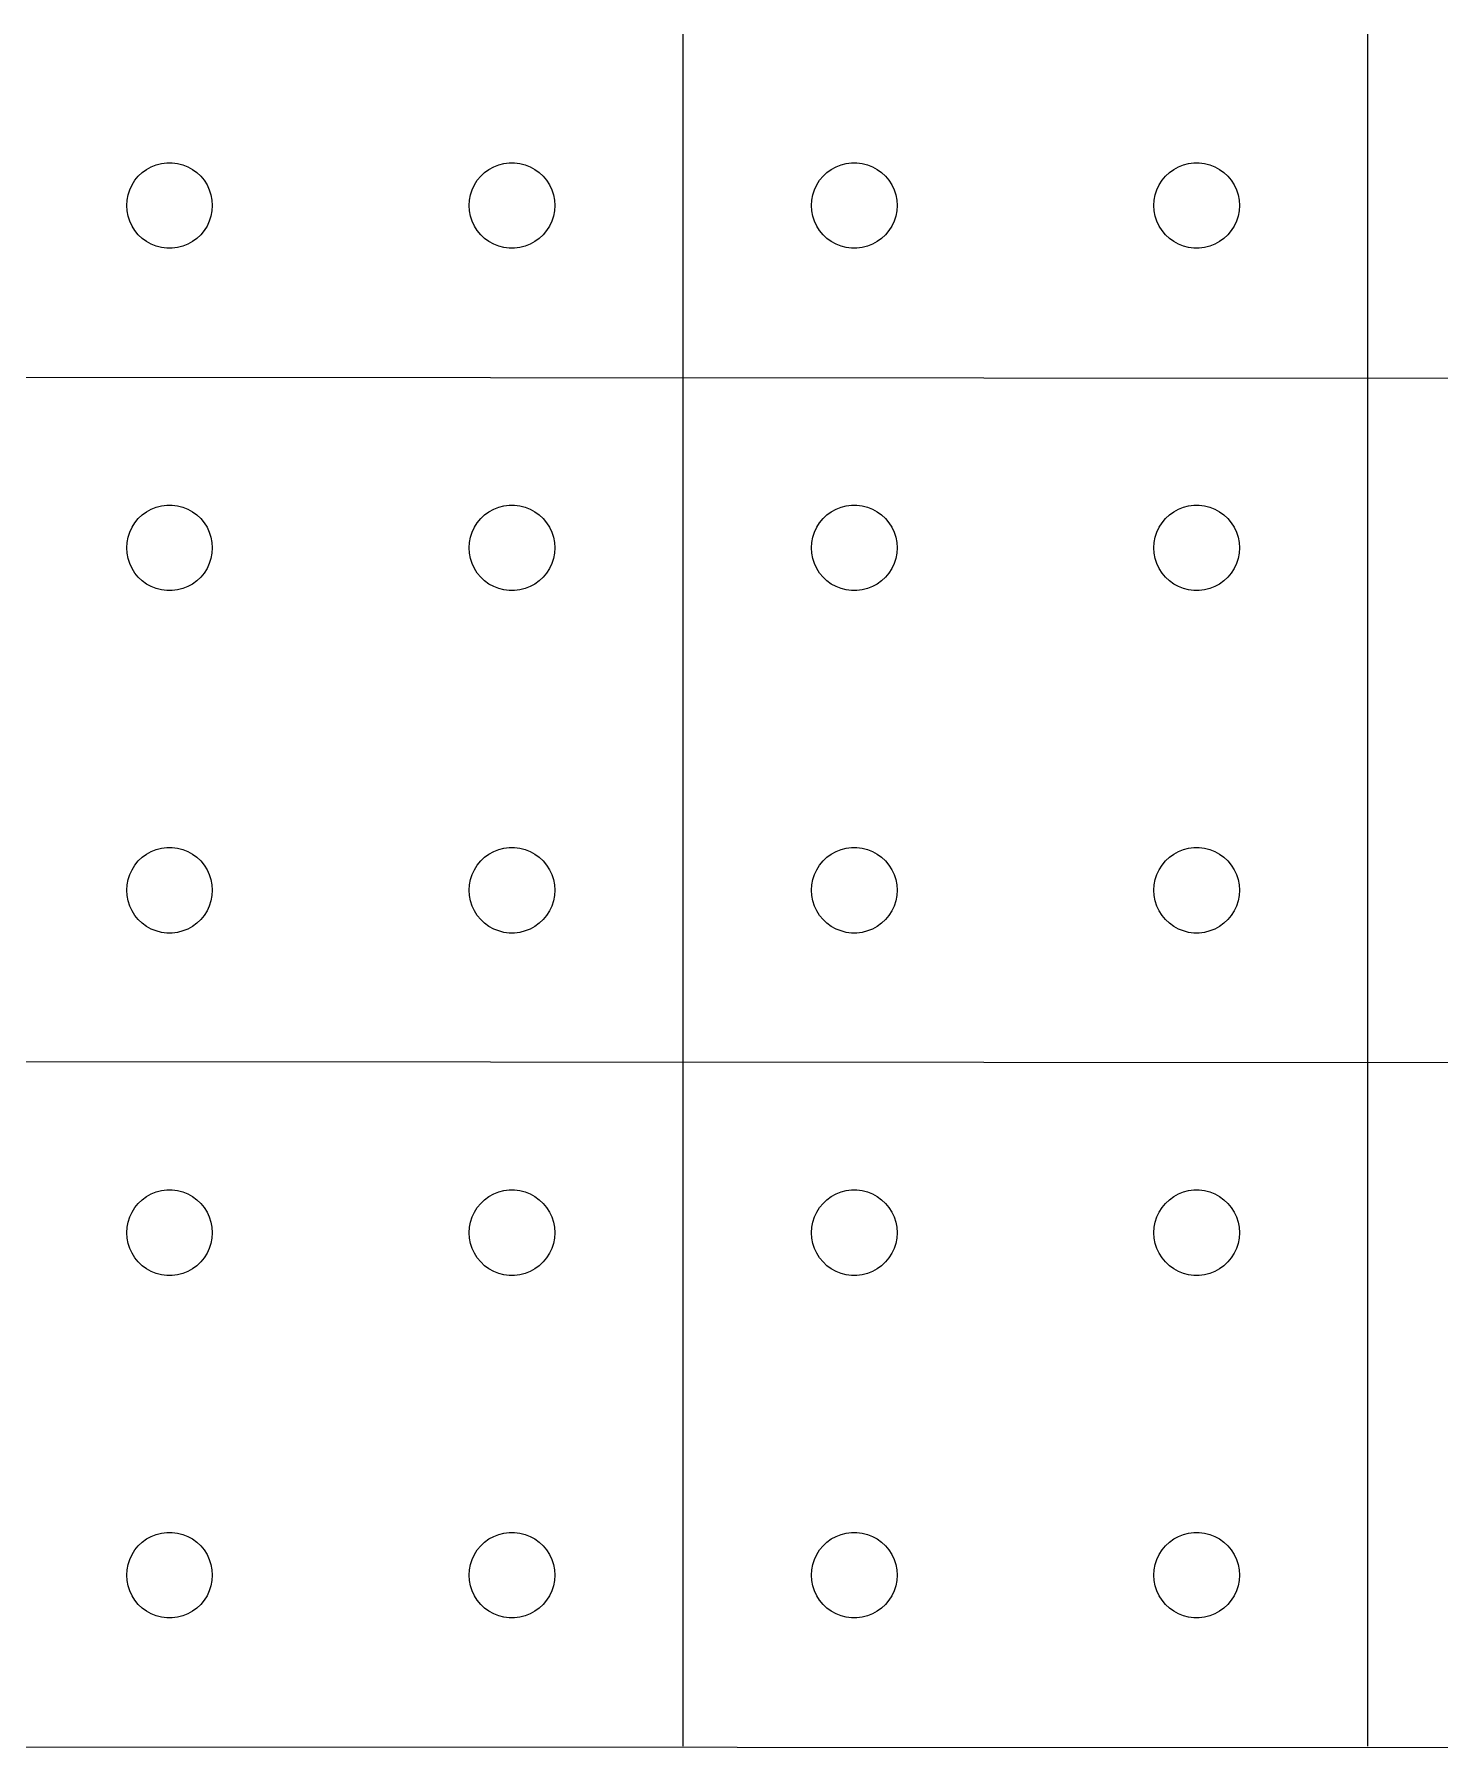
# Model space of a CAD drawing. Extents: x 0 to 330, y 0 to 287.
# Drawn here: x 82.1 to 164.2, y -0.1 to 100 of the extents above; entities that cross this region are included whole.
import ezdxf

# ---------------------------------------------------------------- set-up
doc = ezdxf.new("R2010")
doc.units = 0
doc.layers.add('LAYER_1', color=7, linetype='CONTINUOUS')

msp = doc.modelspace()

# ---------------------------------------------------------------- linework, layer by layer
at = {"layer": 'LAYER_1', "color": 7}
for p, q in [((120, 0.000007), (120.000002, 99.999971)), ((159.999999, 0.000007), (160.000002, 99.999971)), ((88.6604, 92.110787), (88.9356, 92.26203)), ((88.9356, 92.26203), (89.2275, 92.377628)), ((89.2275, 92.377628), (89.5316, 92.455691)), ((89.5316, 92.455691), (89.843, 92.495033)), ((89.843, 92.495033), (90.15698, 92.495033)), ((90.15698, 92.495033), (90.46846, 92.455691)), ((90.46846, 92.455691), (90.77255, 92.377628)), ((90.77255, 92.377628), (91.06445, 92.26203)), ((91.06445, 92.26203), (91.33957, 92.110787)), ((108.66043, 92.110787), (108.93555, 92.26203)), ((108.93555, 92.26203), (109.22745, 92.377628)), ((109.22745, 92.377628), (109.53154, 92.455691)), ((109.53154, 92.455691), (109.843021, 92.495033)), ((109.843021, 92.495033), (110.157, 92.495033)), ((110.157, 92.495033), (110.4684, 92.455691)), ((110.4684, 92.455691), (110.7725, 92.377628)), ((110.7725, 92.377628), (111.0644, 92.26203)), ((111.0644, 92.26203), (111.3396, 92.110787)), ((128.660402, 92.110787), (128.935602, 92.26203)), ((128.935602, 92.26203), (129.227502, 92.377628)), ((129.227502, 92.377628), (129.531602, 92.455691)), ((129.531602, 92.455691), (129.843002, 92.495033)), ((129.843002, 92.495033), (130.156982, 92.495033)), ((130.156982, 92.495033), (130.468462, 92.455691)), ((130.468462, 92.455691), (130.772552, 92.377628)), ((130.772552, 92.377628), (131.064452, 92.26203)), ((131.064452, 92.26203), (131.339572, 92.110787)), ((148.660432, 92.110787), (148.935552, 92.26203)), ((148.935552, 92.26203), (149.227452, 92.377628)), ((149.227452, 92.377628), (149.531542, 92.455691)), ((149.531542, 92.455691), (149.843022, 92.495033)), ((149.843022, 92.495033), (150.157002, 92.495033)), ((150.157002, 92.495033), (150.468402, 92.455691)), ((150.468402, 92.455691), (150.772502, 92.377628)), ((150.772502, 92.377628), (151.064402, 92.26203)), ((151.064402, 92.26203), (151.339602, 92.110787)), ((87.6756, 90.920289), (87.8092, 91.204346)), ((87.8092, 91.204346), (87.977501, 91.469437)), ((87.977501, 91.469437), (88.1776, 91.711358)), ((88.1776, 91.711358), (88.4064, 91.926242)), ((88.4064, 91.926242), (88.6604, 92.110787)), ((91.33957, 92.110787), (91.59357, 91.926242)), ((91.59357, 91.926242), (91.82243, 91.711358)), ((91.82243, 91.711358), (92.02255, 91.469437)), ((92.02255, 91.469437), (92.19078, 91.204346)), ((92.19078, 91.204346), (92.32445, 90.920289)), ((107.67555, 90.920289), (107.809221, 91.204346)), ((107.809221, 91.204346), (107.97745, 91.469437)), ((107.97745, 91.469437), (108.17757, 91.711358)), ((108.17757, 91.711358), (108.40643, 91.926242)), ((108.40643, 91.926242), (108.66043, 92.110787)), ((111.3396, 92.110787), (111.5936, 91.926242)), ((111.5936, 91.926242), (111.8224, 91.711358)), ((111.8224, 91.711358), (112.0225, 91.469437)), ((112.0225, 91.469437), (112.1908, 91.204346)), ((112.1908, 91.204346), (112.3244, 90.920289)), ((127.675602, 90.920289), (127.809202, 91.204346)), ((127.809202, 91.204346), (127.977502, 91.469437)), ((127.977502, 91.469437), (128.177602, 91.711358)), ((128.177602, 91.711358), (128.406402, 91.926242)), ((128.406402, 91.926242), (128.660402, 92.110787)), ((131.339572, 92.110787), (131.593572, 91.926242)), ((131.593572, 91.926242), (131.822432, 91.711358)), ((131.822432, 91.711358), (132.022552, 91.469437)), ((132.022552, 91.469437), (132.190782, 91.204346)), ((132.190782, 91.204346), (132.324452, 90.920289)), ((147.675552, 90.920289), (147.809222, 91.204346)), ((147.809222, 91.204346), (147.977452, 91.469437)), ((147.977452, 91.469437), (148.177572, 91.711358)), ((148.177572, 91.711358), (148.406432, 91.926242)), ((148.406432, 91.926242), (148.660432, 92.110787)), ((151.339602, 92.110787), (151.593602, 91.926242)), ((151.593602, 91.926242), (151.822402, 91.711358)), ((151.822402, 91.711358), (152.022502, 91.469437)), ((152.022502, 91.469437), (152.190802, 91.204346)), ((152.190802, 91.204346), (152.324402, 90.920289)), ((87.5, 89.999962), (87.519699, 90.313314)), ((87.5197, 90.313314), (87.5786, 90.621698)), ((87.5786, 90.621698), (87.6756, 90.920289)), ((92.32445, 90.920289), (92.421461, 90.621698)), ((92.421461, 90.621698), (92.4803, 90.313314)), ((92.4803, 90.313314), (92.5, 89.999962)), ((107.5, 89.999962), (107.519699, 90.313314)), ((107.5197, 90.313314), (107.57854, 90.621698)), ((107.57854, 90.621698), (107.67555, 90.920289)), ((112.3244, 90.920289), (112.4214, 90.621698)), ((112.4214, 90.621698), (112.4803, 90.313314)), ((112.4803, 90.313314), (112.499999, 89.999962)), ((127.500002, 89.999962), (127.519701, 90.313314)), ((127.519702, 90.313314), (127.578602, 90.621698)), ((127.578602, 90.621698), (127.675602, 90.920289)), ((132.324452, 90.920289), (132.421462, 90.621698)), ((132.421462, 90.621698), (132.480302, 90.313314)), ((132.480302, 90.313314), (132.500001, 89.999962)), ((147.500002, 89.999962), (147.519701, 90.313314)), ((147.519702, 90.313314), (147.578542, 90.621698)), ((147.578542, 90.621698), (147.675552, 90.920289)), ((152.324402, 90.920289), (152.421402, 90.621698)), ((152.421402, 90.621698), (152.480302, 90.313314)), ((152.480302, 90.313314), (152.500001, 89.999962)), ((87.5197, 89.686668), (87.500001, 89.999962)), ((87.5786, 89.378283), (87.5197, 89.686668)), ((87.6756, 89.079664), (87.5786, 89.378283)), ((92.421461, 89.378283), (92.32445, 89.079664)), ((92.4803, 89.686668), (92.421461, 89.378283)), ((92.5, 89.999962), (92.480301, 89.686668)), ((107.5197, 89.686668), (107.500001, 89.999962)), ((107.57854, 89.378283), (107.5197, 89.686668)), ((107.67555, 89.079664), (107.57854, 89.378283)), ((112.4214, 89.378283), (112.3244, 89.079664)), ((112.4803, 89.686668), (112.4214, 89.378283)), ((112.5, 89.999962), (112.480301, 89.686668)), ((127.519702, 89.686668), (127.500003, 89.999962)), ((127.578602, 89.378283), (127.519702, 89.686668)), ((127.675602, 89.079664), (127.578602, 89.378283)), ((132.421462, 89.378283), (132.324452, 89.079664)), ((132.480302, 89.686668), (132.421462, 89.378283)), ((132.500002, 89.999962), (132.480303, 89.686668)), ((147.519702, 89.686668), (147.500003, 89.999962)), ((147.578542, 89.378283), (147.519702, 89.686668)), ((147.675552, 89.079664), (147.578542, 89.378283)), ((152.421402, 89.378283), (152.324402, 89.079664)), ((152.480302, 89.686668), (152.421402, 89.378283)), ((152.500002, 89.999962), (152.480303, 89.686668)), ((87.8092, 88.795579), (87.6756, 89.079664)), ((87.977501, 88.53046), (87.8092, 88.795579)), ((88.1776, 88.288567), (87.977501, 88.53046)), ((88.4064, 88.073683), (88.1776, 88.288567)), ((91.82243, 88.288567), (91.59357, 88.073683)), ((92.02255, 88.53046), (91.82243, 88.288567)), ((92.19078, 88.795579), (92.02255, 88.53046)), ((92.32445, 89.079664), (92.19078, 88.795579)), ((107.809221, 88.795579), (107.67555, 89.079664)), ((107.97745, 88.53046), (107.809221, 88.795579)), ((108.17757, 88.288567), (107.97745, 88.53046)), ((108.40643, 88.073683), (108.17757, 88.288567)), ((111.8224, 88.288567), (111.5936, 88.073683)), ((112.0225, 88.53046), (111.8224, 88.288567)), ((112.1908, 88.795579), (112.0225, 88.53046)), ((112.3244, 89.079664), (112.1908, 88.795579)), ((127.809202, 88.795579), (127.675602, 89.079664)), ((127.977502, 88.53046), (127.809202, 88.795579)), ((128.177602, 88.288567), (127.977502, 88.53046)), ((128.406402, 88.073683), (128.177602, 88.288567)), ((131.822432, 88.288567), (131.593572, 88.073683)), ((132.022552, 88.53046), (131.822432, 88.288567)), ((132.190782, 88.795579), (132.022552, 88.53046)), ((132.324452, 89.079664), (132.190782, 88.795579)), ((147.809222, 88.795579), (147.675552, 89.079664)), ((147.977452, 88.53046), (147.809222, 88.795579)), ((148.177572, 88.288567), (147.977452, 88.53046)), ((148.406432, 88.073683), (148.177572, 88.288567)), ((151.822402, 88.288567), (151.593602, 88.073683)), ((152.022502, 88.53046), (151.822402, 88.288567)), ((152.190802, 88.795579), (152.022502, 88.53046)), ((152.324402, 89.079664), (152.190802, 88.795579)), ((88.6604, 87.889166), (88.4064, 88.073683)), ((88.9356, 87.737867), (88.6604, 87.889166)), ((89.2275, 87.622381), (88.9356, 87.737867)), ((89.5316, 87.544262), (89.2275, 87.622381)), ((89.843, 87.504864), (89.5316, 87.544262)), ((90.15698, 87.504864), (89.843, 87.504864)), ((90.46846, 87.544262), (90.15698, 87.504864)), ((90.77255, 87.622381), (90.46846, 87.544262)), ((91.06445, 87.737867), (90.77255, 87.622381)), ((91.33957, 87.889166), (91.06445, 87.737867)), ((91.59357, 88.073683), (91.33957, 87.889166)), ((108.66043, 87.889166), (108.40643, 88.073683)), ((108.93555, 87.737867), (108.66043, 87.889166)), ((109.22745, 87.622381), (108.93555, 87.737867)), ((109.53154, 87.544262), (109.22745, 87.622381)), ((109.843021, 87.504864), (109.53154, 87.544262)), ((110.157, 87.504864), (109.843021, 87.504864)), ((110.4684, 87.544262), (110.157, 87.504864)), ((110.7725, 87.622381), (110.4684, 87.544262)), ((111.0644, 87.737867), (110.7725, 87.622381)), ((111.3396, 87.889166), (111.0644, 87.737867)), ((111.5936, 88.073683), (111.3396, 87.889166)), ((128.660402, 87.889166), (128.406402, 88.073683)), ((128.935602, 87.737867), (128.660402, 87.889166)), ((129.227502, 87.622381), (128.935602, 87.737867)), ((129.531602, 87.544262), (129.227502, 87.622381)), ((129.843002, 87.504864), (129.531602, 87.544262)), ((130.156982, 87.504864), (129.843002, 87.504864)), ((130.468462, 87.544262), (130.156982, 87.504864)), ((130.772552, 87.622381), (130.468462, 87.544262)), ((131.064452, 87.737867), (130.772552, 87.622381)), ((131.339572, 87.889166), (131.064452, 87.737867)), ((131.593572, 88.073683), (131.339572, 87.889166)), ((148.660432, 87.889166), (148.406432, 88.073683)), ((148.935552, 87.737867), (148.660432, 87.889166)), ((149.227452, 87.622381), (148.935552, 87.737867)), ((149.531542, 87.544262), (149.227452, 87.622381)), ((149.843022, 87.504864), (149.531542, 87.544262)), ((150.157002, 87.504864), (149.843022, 87.504864)), ((150.468402, 87.544262), (150.157002, 87.504864)), ((150.772502, 87.622381), (150.468402, 87.544262)), ((151.064402, 87.737867), (150.772502, 87.622381)), ((151.339602, 87.889166), (151.064402, 87.737867)), ((151.593602, 88.073683), (151.339602, 87.889166)), ((239.999998, 79.858871), (0, 79.999982)), ((88.4064, 71.926271), (88.6604, 72.110788)), ((88.6604, 72.110788), (88.9356, 72.262087)), ((88.9356, 72.262087), (89.2275, 72.377572)), ((89.2275, 72.377572), (89.5316, 72.455691)), ((89.5316, 72.455691), (89.843, 72.49509)), ((89.843, 72.49509), (90.15698, 72.49509)), ((90.15698, 72.49509), (90.46846, 72.455691)), ((90.46846, 72.455691), (90.77255, 72.377572)), ((90.77255, 72.377572), (91.06445, 72.262087)), ((91.06445, 72.262087), (91.33957, 72.110788)), ((91.33957, 72.110788), (91.59357, 71.926271)), ((108.40643, 71.926271), (108.66043, 72.110788)), ((108.66043, 72.110788), (108.93555, 72.262087)), ((108.93555, 72.262087), (109.22745, 72.377572)), ((109.22745, 72.377572), (109.53154, 72.455691)), ((109.53154, 72.455691), (109.843021, 72.49509)), ((109.843021, 72.49509), (110.157, 72.49509)), ((110.157, 72.49509), (110.4684, 72.455691)), ((110.4684, 72.455691), (110.7725, 72.377572)), ((110.7725, 72.377572), (111.0644, 72.262087)), ((111.0644, 72.262087), (111.3396, 72.110788)), ((111.3396, 72.110788), (111.5936, 71.926271)), ((128.406399, 71.926271), (128.660399, 72.110788)), ((128.660399, 72.110788), (128.935599, 72.262087)), ((128.935599, 72.262087), (129.227499, 72.377572)), ((129.227499, 72.377572), (129.531599, 72.455691)), ((129.531599, 72.455691), (129.842999, 72.49509)), ((129.842999, 72.49509), (130.156979, 72.49509)), ((130.156979, 72.49509), (130.468459, 72.455691)), ((130.468459, 72.455691), (130.772549, 72.377572)), ((130.772549, 72.377572), (131.064449, 72.262087)), ((131.064449, 72.262087), (131.339569, 72.110788)), ((131.339569, 72.110788), (131.593569, 71.926271)), ((148.406429, 71.926271), (148.660429, 72.110788)), ((148.660429, 72.110788), (148.93555, 72.262087)), ((148.93555, 72.262087), (149.227449, 72.377572)), ((149.227449, 72.377572), (149.531539, 72.455691)), ((149.531539, 72.455691), (149.84302, 72.49509)), ((149.84302, 72.49509), (150.156999, 72.49509)), ((150.156999, 72.49509), (150.468399, 72.455691)), ((150.468399, 72.455691), (150.7725, 72.377572)), ((150.7725, 72.377572), (151.064399, 72.262087)), ((151.064399, 72.262087), (151.339599, 72.110788)), ((151.339599, 72.110788), (151.593599, 71.926271)), ((87.6756, 70.92029), (87.8092, 71.204374)), ((87.8092, 71.204374), (87.977501, 71.469494)), ((87.977501, 71.469494), (88.1776, 71.711387)), ((88.1776, 71.711387), (88.4064, 71.926271)), ((91.59357, 71.926271), (91.82243, 71.711387)), ((91.82243, 71.711387), (92.02255, 71.469494)), ((92.02255, 71.469494), (92.19078, 71.204374)), ((92.19078, 71.204374), (92.32445, 70.92029)), ((107.67555, 70.92029), (107.809221, 71.204374)), ((107.809221, 71.204374), (107.97745, 71.469494)), ((107.97745, 71.469494), (108.17757, 71.711387)), ((108.17757, 71.711387), (108.40643, 71.926271)), ((111.5936, 71.926271), (111.8224, 71.711387)), ((111.8224, 71.711387), (112.0225, 71.469494)), ((112.0225, 71.469494), (112.1908, 71.204374)), ((112.1908, 71.204374), (112.3244, 70.92029)), ((127.675599, 70.92029), (127.809199, 71.204374)), ((127.809199, 71.204374), (127.9775, 71.469494)), ((127.9775, 71.469494), (128.177599, 71.711387)), ((128.177599, 71.711387), (128.406399, 71.926271)), ((131.593569, 71.926271), (131.822429, 71.711387)), ((131.822429, 71.711387), (132.022549, 71.469494)), ((132.022549, 71.469494), (132.190779, 71.204374)), ((132.190779, 71.204374), (132.324449, 70.92029)), ((147.675549, 70.92029), (147.80922, 71.204374)), ((147.80922, 71.204374), (147.977449, 71.469494)), ((147.977449, 71.469494), (148.177569, 71.711387)), ((148.177569, 71.711387), (148.406429, 71.926271)), ((151.593599, 71.926271), (151.822399, 71.711387)), ((151.822399, 71.711387), (152.022499, 71.469494)), ((152.022499, 71.469494), (152.190799, 71.204374)), ((152.190799, 71.204374), (152.324399, 70.92029)), ((87.5, 69.999991), (87.519699, 70.313286)), ((87.5197, 70.313286), (87.5786, 70.62167)), ((87.5786, 70.62167), (87.6756, 70.92029)), ((92.32445, 70.92029), (92.421461, 70.62167)), ((92.421461, 70.62167), (92.4803, 70.313286)), ((92.4803, 70.313286), (92.5, 69.999991)), ((107.5, 69.999991), (107.519699, 70.313286)), ((107.5197, 70.313286), (107.57854, 70.62167)), ((107.57854, 70.62167), (107.67555, 70.92029)), ((112.3244, 70.92029), (112.4214, 70.62167)), ((112.4214, 70.62167), (112.4803, 70.313286)), ((112.4803, 70.313286), (112.499999, 69.999991)), ((127.499999, 69.999991), (127.519698, 70.313286)), ((127.5197, 70.313286), (127.578599, 70.62167)), ((127.578599, 70.62167), (127.675599, 70.92029)), ((132.324449, 70.92029), (132.42146, 70.62167)), ((132.42146, 70.62167), (132.480299, 70.313286)), ((132.480299, 70.313286), (132.499999, 69.999991)), ((147.499999, 69.999991), (147.519698, 70.313286)), ((147.519699, 70.313286), (147.578539, 70.62167)), ((147.578539, 70.62167), (147.675549, 70.92029)), ((152.324399, 70.92029), (152.4214, 70.62167)), ((152.4214, 70.62167), (152.480299, 70.313286)), ((152.480299, 70.313286), (152.499998, 69.999991)), ((87.5197, 69.68664), (87.500001, 69.999991)), ((87.5786, 69.378256), (87.5197, 69.68664)), ((87.6756, 69.079664), (87.5786, 69.378256)), ((92.421461, 69.378256), (92.32445, 69.079664)), ((92.4803, 69.68664), (92.421461, 69.378256)), ((92.5, 69.999991), (92.480301, 69.68664)), ((107.5197, 69.68664), (107.500001, 69.999991)), ((107.57854, 69.378256), (107.5197, 69.68664)), ((107.67555, 69.079664), (107.57854, 69.378256)), ((112.4214, 69.378256), (112.3244, 69.079664)), ((112.4803, 69.68664), (112.4214, 69.378256)), ((112.5, 69.999991), (112.480301, 69.68664)), ((127.5197, 69.68664), (127.5, 69.999991)), ((127.578599, 69.378256), (127.5197, 69.68664)), ((127.675599, 69.079664), (127.578599, 69.378256)), ((132.42146, 69.378256), (132.324449, 69.079664)), ((132.480299, 69.68664), (132.42146, 69.378256)), ((132.499999, 69.999991), (132.4803, 69.68664)), ((147.519699, 69.68664), (147.5, 69.999991)), ((147.578539, 69.378256), (147.519699, 69.68664)), ((147.675549, 69.079664), (147.578539, 69.378256)), ((152.4214, 69.378256), (152.324399, 69.079664)), ((152.480299, 69.68664), (152.4214, 69.378256)), ((152.5, 69.999991), (152.4803, 69.68664)), ((87.8092, 68.79558), (87.6756, 69.079664)), ((87.977501, 68.530516), (87.8092, 68.79558)), ((88.1776, 68.288596), (87.977501, 68.530516)), ((88.4064, 68.073712), (88.1776, 68.288596)), ((91.82243, 68.288596), (91.59357, 68.073712)), ((92.02255, 68.530516), (91.82243, 68.288596)), ((92.19078, 68.79558), (92.02255, 68.530516)), ((92.32445, 69.079664), (92.19078, 68.79558)), ((107.809221, 68.79558), (107.67555, 69.079664)), ((107.97745, 68.530516), (107.809221, 68.79558)), ((108.17757, 68.288596), (107.97745, 68.530516)), ((108.40643, 68.073712), (108.17757, 68.288596)), ((111.8224, 68.288596), (111.5936, 68.073712)), ((112.0225, 68.530516), (111.8224, 68.288596)), ((112.1908, 68.79558), (112.0225, 68.530516)), ((112.3244, 69.079664), (112.1908, 68.79558)), ((127.809199, 68.79558), (127.675599, 69.079664)), ((127.9775, 68.530516), (127.809199, 68.79558)), ((128.177599, 68.288596), (127.9775, 68.530516)), ((128.406399, 68.073712), (128.177599, 68.288596)), ((131.822429, 68.288596), (131.593569, 68.073712)), ((132.022549, 68.530516), (131.822429, 68.288596)), ((132.190779, 68.79558), (132.022549, 68.530516)), ((132.324449, 69.079664), (132.190779, 68.79558)), ((147.80922, 68.79558), (147.675549, 69.079664)), ((147.977449, 68.530516), (147.80922, 68.79558)), ((148.177569, 68.288596), (147.977449, 68.530516)), ((148.406429, 68.073712), (148.177569, 68.288596)), ((151.822399, 68.288596), (151.593599, 68.073712)), ((152.022499, 68.530516), (151.822399, 68.288596)), ((152.190799, 68.79558), (152.022499, 68.530516)), ((152.324399, 69.079664), (152.190799, 68.79558)), ((88.6604, 67.889166), (88.4064, 68.073712)), ((88.9356, 67.737924), (88.6604, 67.889166)), ((89.2275, 67.622325), (88.9356, 67.737924)), ((89.5316, 67.544263), (89.2275, 67.622325)), ((89.843, 67.504921), (89.5316, 67.544263)), ((90.15698, 67.504921), (89.843, 67.504921)), ((90.46846, 67.544263), (90.15698, 67.504921)), ((90.77255, 67.622325), (90.46846, 67.544263)), ((91.06445, 67.737924), (90.77255, 67.622325)), ((91.33957, 67.889166), (91.06445, 67.737924)), ((91.59357, 68.073712), (91.33957, 67.889166)), ((108.66043, 67.889166), (108.40643, 68.073712)), ((108.93555, 67.737924), (108.66043, 67.889166)), ((109.22745, 67.622325), (108.93555, 67.737924)), ((109.53154, 67.544263), (109.22745, 67.622325)), ((109.843021, 67.504921), (109.53154, 67.544263)), ((110.157, 67.504921), (109.843021, 67.504921)), ((110.4684, 67.544263), (110.157, 67.504921)), ((110.7725, 67.622325), (110.4684, 67.544263)), ((111.0644, 67.737924), (110.7725, 67.622325)), ((111.3396, 67.889166), (111.0644, 67.737924)), ((111.5936, 68.073712), (111.3396, 67.889166)), ((128.660399, 67.889166), (128.406399, 68.073712)), ((128.935599, 67.737924), (128.660399, 67.889166)), ((129.227499, 67.622325), (128.935599, 67.737924)), ((129.531599, 67.544263), (129.227499, 67.622325)), ((129.842999, 67.504921), (129.531599, 67.544263)), ((130.156979, 67.504921), (129.842999, 67.504921)), ((130.468459, 67.544263), (130.156979, 67.504921)), ((130.772549, 67.622325), (130.468459, 67.544263)), ((131.064449, 67.737924), (130.772549, 67.622325)), ((131.339569, 67.889166), (131.064449, 67.737924)), ((131.593569, 68.073712), (131.339569, 67.889166)), ((148.660429, 67.889166), (148.406429, 68.073712)), ((148.93555, 67.737924), (148.660429, 67.889166)), ((149.227449, 67.622325), (148.93555, 67.737924)), ((149.531539, 67.544263), (149.227449, 67.622325)), ((149.84302, 67.504921), (149.531539, 67.544263)), ((150.156999, 67.504921), (149.84302, 67.504921)), ((150.468399, 67.544263), (150.156999, 67.504921)), ((150.7725, 67.622325), (150.468399, 67.544263)), ((151.064399, 67.737924), (150.7725, 67.622325)), ((151.339599, 67.889166), (151.064399, 67.737924)), ((151.593599, 68.073712), (151.339599, 67.889166)), ((88.4064, 51.926254), (88.6604, 52.110799)), ((88.6604, 52.110799), (88.9356, 52.262042)), ((88.9356, 52.262042), (89.2275, 52.37764)), ((89.2275, 52.37764), (89.5316, 52.455703)), ((89.5316, 52.455703), (89.843, 52.495045)), ((89.843, 52.495045), (90.15698, 52.495045)), ((90.15698, 52.495045), (90.46846, 52.455703)), ((90.46846, 52.455703), (90.77255, 52.37764)), ((90.77255, 52.37764), (91.06445, 52.262042)), ((91.06445, 52.262042), (91.33957, 52.110799)), ((91.33957, 52.110799), (91.59357, 51.926254)), ((108.40643, 51.926254), (108.66043, 52.110799)), ((108.66043, 52.110799), (108.93555, 52.262042)), ((108.93555, 52.262042), (109.22745, 52.37764)), ((109.22745, 52.37764), (109.53154, 52.455703)), ((109.53154, 52.455703), (109.843021, 52.495045)), ((109.843021, 52.495045), (110.157, 52.495045)), ((110.157, 52.495045), (110.4684, 52.455703)), ((110.4684, 52.455703), (110.7725, 52.37764)), ((110.7725, 52.37764), (111.0644, 52.262042)), ((111.0644, 52.262042), (111.3396, 52.110799)), ((111.3396, 52.110799), (111.5936, 51.926254)), ((128.406399, 51.926254), (128.660399, 52.110799)), ((128.660399, 52.110799), (128.935599, 52.262042)), ((128.935599, 52.262042), (129.227499, 52.37764)), ((129.227499, 52.37764), (129.531599, 52.455703)), ((129.531599, 52.455703), (129.842999, 52.495045)), ((129.842999, 52.495045), (130.156979, 52.495045)), ((130.156979, 52.495045), (130.468459, 52.455703)), ((130.468459, 52.455703), (130.772549, 52.37764)), ((130.772549, 52.37764), (131.064449, 52.262042)), ((131.064449, 52.262042), (131.339569, 52.110799)), ((131.339569, 52.110799), (131.593569, 51.926254)), ((148.406429, 51.926254), (148.660429, 52.110799)), ((148.660429, 52.110799), (148.93555, 52.262042)), ((148.93555, 52.262042), (149.227449, 52.37764)), ((149.227449, 52.37764), (149.531539, 52.455703)), ((149.531539, 52.455703), (149.84302, 52.495045)), ((149.84302, 52.495045), (150.156999, 52.495045)), ((150.156999, 52.495045), (150.468399, 52.455703)), ((150.468399, 52.455703), (150.7725, 52.37764)), ((150.7725, 52.37764), (151.064399, 52.262042)), ((151.064399, 52.262042), (151.339599, 52.110799)), ((151.339599, 52.110799), (151.593599, 51.926254)), ((87.6756, 50.920301), (87.8092, 51.204358)), ((87.8092, 51.204358), (87.977501, 51.469449)), ((87.977501, 51.469449), (88.1776, 51.71137)), ((88.1776, 51.71137), (88.4064, 51.926254)), ((91.59357, 51.926254), (91.82243, 51.71137)), ((91.82243, 51.71137), (92.02255, 51.469449)), ((92.02255, 51.469449), (92.19078, 51.204358)), ((92.19078, 51.204358), (92.32445, 50.920301)), ((107.67555, 50.920301), (107.809221, 51.204358)), ((107.809221, 51.204358), (107.97745, 51.469449)), ((107.97745, 51.469449), (108.17757, 51.71137)), ((108.17757, 51.71137), (108.40643, 51.926254)), ((111.5936, 51.926254), (111.8224, 51.71137)), ((111.8224, 51.71137), (112.0225, 51.469449)), ((112.0225, 51.469449), (112.1908, 51.204358)), ((112.1908, 51.204358), (112.3244, 50.920301)), ((127.675599, 50.920301), (127.809199, 51.204358)), ((127.809199, 51.204358), (127.9775, 51.469449)), ((127.9775, 51.469449), (128.177599, 51.71137)), ((128.177599, 51.71137), (128.406399, 51.926254)), ((131.593569, 51.926254), (131.822429, 51.71137)), ((131.822429, 51.71137), (132.022549, 51.469449)), ((132.022549, 51.469449), (132.190779, 51.204358)), ((132.190779, 51.204358), (132.324449, 50.920301)), ((147.675549, 50.920301), (147.80922, 51.204358)), ((147.80922, 51.204358), (147.977449, 51.469449)), ((147.977449, 51.469449), (148.177569, 51.71137)), ((148.177569, 51.71137), (148.406429, 51.926254)), ((151.593599, 51.926254), (151.822399, 51.71137)), ((151.822399, 51.71137), (152.022499, 51.469449)), ((152.022499, 51.469449), (152.190799, 51.204358)), ((152.190799, 51.204358), (152.324399, 50.920301)), ((87.5, 49.999975), (87.519699, 50.313326)), ((87.5197, 50.313326), (87.5786, 50.62171)), ((87.5786, 50.62171), (87.6756, 50.920301)), ((92.32445, 50.920301), (92.421461, 50.62171)), ((92.421461, 50.62171), (92.4803, 50.313326)), ((92.4803, 50.313326), (92.5, 49.999975)), ((107.5, 49.999975), (107.519699, 50.313326)), ((107.5197, 50.313326), (107.57854, 50.62171)), ((107.57854, 50.62171), (107.67555, 50.920301)), ((112.3244, 50.920301), (112.4214, 50.62171)), ((112.4214, 50.62171), (112.4803, 50.313326)), ((112.4803, 50.313326), (112.499999, 49.999975)), ((127.499999, 49.999975), (127.519698, 50.313326)), ((127.5197, 50.313326), (127.578599, 50.62171)), ((127.578599, 50.62171), (127.675599, 50.920301)), ((132.324449, 50.920301), (132.42146, 50.62171)), ((132.42146, 50.62171), (132.480299, 50.313326)), ((132.480299, 50.313326), (132.499999, 49.999975)), ((147.499999, 49.999975), (147.519698, 50.313326)), ((147.519699, 50.313326), (147.578539, 50.62171)), ((147.578539, 50.62171), (147.675549, 50.920301)), ((152.324399, 50.920301), (152.4214, 50.62171)), ((152.4214, 50.62171), (152.480299, 50.313326)), ((152.480299, 50.313326), (152.499998, 49.999975)), ((87.5197, 49.68668), (87.500001, 49.999975)), ((87.5786, 49.378296), (87.5197, 49.68668)), ((87.6756, 49.079676), (87.5786, 49.378296)), ((87.8092, 48.795591), (87.6756, 49.079676)), ((92.32445, 49.079676), (92.19078, 48.795591)), ((92.421461, 49.378296), (92.32445, 49.079676)), ((92.4803, 49.68668), (92.421461, 49.378296)), ((92.5, 49.999975), (92.480301, 49.68668)), ((107.5197, 49.68668), (107.500001, 49.999975)), ((107.57854, 49.378296), (107.5197, 49.68668)), ((107.67555, 49.079676), (107.57854, 49.378296)), ((107.809221, 48.795591), (107.67555, 49.079676)), ((112.3244, 49.079676), (112.1908, 48.795591)), ((112.4214, 49.378296), (112.3244, 49.079676)), ((112.4803, 49.68668), (112.4214, 49.378296)), ((112.5, 49.999975), (112.480301, 49.68668)), ((127.5197, 49.68668), (127.5, 49.999975)), ((127.578599, 49.378296), (127.5197, 49.68668)), ((127.675599, 49.079676), (127.578599, 49.378296)), ((127.809199, 48.795591), (127.675599, 49.079676)), ((132.324449, 49.079676), (132.190779, 48.795591)), ((132.42146, 49.378296), (132.324449, 49.079676)), ((132.480299, 49.68668), (132.42146, 49.378296)), ((132.499999, 49.999975), (132.4803, 49.68668)), ((147.519699, 49.68668), (147.5, 49.999975)), ((147.578539, 49.378296), (147.519699, 49.68668)), ((147.675549, 49.079676), (147.578539, 49.378296)), ((147.80922, 48.795591), (147.675549, 49.079676)), ((152.324399, 49.079676), (152.190799, 48.795591)), ((152.4214, 49.378296), (152.324399, 49.079676)), ((152.480299, 49.68668), (152.4214, 49.378296)), ((152.5, 49.999975), (152.4803, 49.68668)), ((87.977501, 48.530472), (87.8092, 48.795591)), ((88.1776, 48.288579), (87.977501, 48.530472)), ((88.4064, 48.073695), (88.1776, 48.288579)), ((88.6604, 47.889178), (88.4064, 48.073695)), ((91.59357, 48.073695), (91.33957, 47.889178)), ((91.82243, 48.288579), (91.59357, 48.073695)), ((92.02255, 48.530472), (91.82243, 48.288579)), ((92.19078, 48.795591), (92.02255, 48.530472)), ((107.97745, 48.530472), (107.809221, 48.795591)), ((108.17757, 48.288579), (107.97745, 48.530472)), ((108.40643, 48.073695), (108.17757, 48.288579)), ((108.66043, 47.889178), (108.40643, 48.073695)), ((111.5936, 48.073695), (111.3396, 47.889178)), ((111.8224, 48.288579), (111.5936, 48.073695)), ((112.0225, 48.530472), (111.8224, 48.288579)), ((112.1908, 48.795591), (112.0225, 48.530472)), ((127.9775, 48.530472), (127.809199, 48.795591)), ((128.177599, 48.288579), (127.9775, 48.530472)), ((128.406399, 48.073695), (128.177599, 48.288579)), ((128.660399, 47.889178), (128.406399, 48.073695)), ((131.593569, 48.073695), (131.339569, 47.889178)), ((131.822429, 48.288579), (131.593569, 48.073695)), ((132.022549, 48.530472), (131.822429, 48.288579)), ((132.190779, 48.795591), (132.022549, 48.530472)), ((147.977449, 48.530472), (147.80922, 48.795591)), ((148.177569, 48.288579), (147.977449, 48.530472)), ((148.406429, 48.073695), (148.177569, 48.288579)), ((148.660429, 47.889178), (148.406429, 48.073695)), ((151.593599, 48.073695), (151.339599, 47.889178)), ((151.822399, 48.288579), (151.593599, 48.073695)), ((152.022499, 48.530472), (151.822399, 48.288579)), ((152.190799, 48.795591), (152.022499, 48.530472)), ((88.9356, 47.737879), (88.6604, 47.889178)), ((89.2275, 47.622394), (88.9356, 47.737879)), ((89.5316, 47.544274), (89.2275, 47.622394)), ((89.843, 47.504876), (89.5316, 47.544274)), ((90.15698, 47.504876), (89.843, 47.504876)), ((90.46846, 47.544274), (90.15698, 47.504876)), ((90.77255, 47.622394), (90.46846, 47.544274)), ((91.06445, 47.737879), (90.77255, 47.622394)), ((91.33957, 47.889178), (91.06445, 47.737879)), ((108.93555, 47.737879), (108.66043, 47.889178)), ((109.22745, 47.622394), (108.93555, 47.737879)), ((109.53154, 47.544274), (109.22745, 47.622394)), ((109.843021, 47.504876), (109.53154, 47.544274)), ((110.157, 47.504876), (109.843021, 47.504876)), ((110.4684, 47.544274), (110.157, 47.504876)), ((110.7725, 47.622394), (110.4684, 47.544274)), ((111.0644, 47.737879), (110.7725, 47.622394)), ((111.3396, 47.889178), (111.0644, 47.737879)), ((128.935599, 47.737879), (128.660399, 47.889178)), ((129.227499, 47.622394), (128.935599, 47.737879)), ((129.531599, 47.544274), (129.227499, 47.622394)), ((129.842999, 47.504876), (129.531599, 47.544274)), ((130.156979, 47.504876), (129.842999, 47.504876)), ((130.468459, 47.544274), (130.156979, 47.504876)), ((130.772549, 47.622394), (130.468459, 47.544274)), ((131.064449, 47.737879), (130.772549, 47.622394)), ((131.339569, 47.889178), (131.064449, 47.737879)), ((148.93555, 47.737879), (148.660429, 47.889178)), ((149.227449, 47.622394), (148.93555, 47.737879)), ((149.531539, 47.544274), (149.227449, 47.622394)), ((149.84302, 47.504876), (149.531539, 47.544274)), ((150.156999, 47.504876), (149.84302, 47.504876)), ((150.468399, 47.544274), (150.156999, 47.504876)), ((150.7725, 47.622394), (150.468399, 47.544274)), ((151.064399, 47.737879), (150.7725, 47.622394)), ((151.339599, 47.889178), (151.064399, 47.737879)), ((239.999998, 39.858885), (64.000001, 39.999988)), ((88.4064, 31.926283), (88.6604, 32.1108)), ((88.6604, 32.1108), (88.9356, 32.262099)), ((88.9356, 32.262099), (89.2275, 32.377585)), ((89.2275, 32.377585), (89.5316, 32.455704)), ((89.5316, 32.455704), (89.843, 32.495102)), ((89.843, 32.495102), (90.15698, 32.495102)), ((90.15698, 32.495102), (90.46846, 32.455704)), ((90.46846, 32.455704), (90.77255, 32.377585)), ((90.77255, 32.377585), (91.06445, 32.262099)), ((91.06445, 32.262099), (91.33957, 32.1108)), ((91.33957, 32.1108), (91.59357, 31.926283)), ((108.40643, 31.926283), (108.66043, 32.1108)), ((108.66043, 32.1108), (108.93555, 32.262099)), ((108.93555, 32.262099), (109.22745, 32.377585)), ((109.22745, 32.377585), (109.53154, 32.455704)), ((109.53154, 32.455704), (109.843021, 32.495102)), ((109.843021, 32.495102), (110.157, 32.495102)), ((110.157, 32.495102), (110.4684, 32.455704)), ((110.4684, 32.455704), (110.7725, 32.377585)), ((110.7725, 32.377585), (111.0644, 32.262099)), ((111.0644, 32.262099), (111.3396, 32.1108)), ((111.3396, 32.1108), (111.5936, 31.926283)), ((128.406399, 31.926283), (128.660399, 32.1108)), ((128.660399, 32.1108), (128.935599, 32.262099)), ((128.935599, 32.262099), (129.227499, 32.377585)), ((129.227499, 32.377585), (129.531599, 32.455704)), ((129.531599, 32.455704), (129.842999, 32.495102)), ((129.842999, 32.495102), (130.156979, 32.495102)), ((130.156979, 32.495102), (130.468459, 32.455704)), ((130.468459, 32.455704), (130.772549, 32.377585)), ((130.772549, 32.377585), (131.064449, 32.262099)), ((131.064449, 32.262099), (131.339569, 32.1108)), ((131.339569, 32.1108), (131.593569, 31.926283)), ((148.406429, 31.926283), (148.660429, 32.1108)), ((148.660429, 32.1108), (148.93555, 32.262099)), ((148.93555, 32.262099), (149.227449, 32.377585)), ((149.227449, 32.377585), (149.531539, 32.455704)), ((149.531539, 32.455704), (149.84302, 32.495102)), ((149.84302, 32.495102), (150.156999, 32.495102)), ((150.156999, 32.495102), (150.468399, 32.455704)), ((150.468399, 32.455704), (150.7725, 32.377585)), ((150.7725, 32.377585), (151.064399, 32.262099)), ((151.064399, 32.262099), (151.339599, 32.1108)), ((151.339599, 32.1108), (151.593599, 31.926283)), ((87.6756, 30.920302), (87.8092, 31.204387)), ((87.8092, 31.204387), (87.977501, 31.469506)), ((87.977501, 31.469506), (88.1776, 31.711399)), ((88.1776, 31.711399), (88.4064, 31.926283)), ((91.59357, 31.926283), (91.82243, 31.711399)), ((91.82243, 31.711399), (92.02255, 31.469506)), ((92.02255, 31.469506), (92.19078, 31.204387)), ((92.19078, 31.204387), (92.32445, 30.920302)), ((107.67555, 30.920302), (107.809221, 31.204387)), ((107.809221, 31.204387), (107.97745, 31.469506)), ((107.97745, 31.469506), (108.17757, 31.711399)), ((108.17757, 31.711399), (108.40643, 31.926283)), ((111.5936, 31.926283), (111.8224, 31.711399)), ((111.8224, 31.711399), (112.0225, 31.469506)), ((112.0225, 31.469506), (112.1908, 31.204387)), ((112.1908, 31.204387), (112.3244, 30.920302)), ((127.675599, 30.920302), (127.809199, 31.204387)), ((127.809199, 31.204387), (127.9775, 31.469506)), ((127.9775, 31.469506), (128.177599, 31.711399)), ((128.177599, 31.711399), (128.406399, 31.926283)), ((131.593569, 31.926283), (131.822429, 31.711399)), ((131.822429, 31.711399), (132.022549, 31.469506)), ((132.022549, 31.469506), (132.190779, 31.204387)), ((132.190779, 31.204387), (132.324449, 30.920302)), ((147.675549, 30.920302), (147.80922, 31.204387)), ((147.80922, 31.204387), (147.977449, 31.469506)), ((147.977449, 31.469506), (148.177569, 31.711399)), ((148.177569, 31.711399), (148.406429, 31.926283)), ((151.593599, 31.926283), (151.822399, 31.711399)), ((151.822399, 31.711399), (152.022499, 31.469506)), ((152.022499, 31.469506), (152.190799, 31.204387)), ((152.190799, 31.204387), (152.324399, 30.920302)), ((87.5, 30.000003), (87.519699, 30.313298)), ((87.5197, 30.313298), (87.5786, 30.621683)), ((87.5786, 30.621683), (87.6756, 30.920302)), ((92.32445, 30.920302), (92.421461, 30.621683)), ((92.421461, 30.621683), (92.4803, 30.313298)), ((92.4803, 30.313298), (92.5, 30.000003)), ((107.5, 30.000003), (107.519699, 30.313298)), ((107.5197, 30.313298), (107.57854, 30.621683)), ((107.57854, 30.621683), (107.67555, 30.920302)), ((112.3244, 30.920302), (112.4214, 30.621683)), ((112.4214, 30.621683), (112.4803, 30.313298)), ((112.4803, 30.313298), (112.499999, 30.000003)), ((127.499999, 30.000003), (127.519698, 30.313298)), ((127.5197, 30.313298), (127.578599, 30.621683)), ((127.578599, 30.621683), (127.675599, 30.920302)), ((132.324449, 30.920302), (132.42146, 30.621683)), ((132.42146, 30.621683), (132.480299, 30.313298)), ((132.480299, 30.313298), (132.499999, 30.000003)), ((147.499999, 30.000003), (147.519698, 30.313298)), ((147.519699, 30.313298), (147.578539, 30.621683)), ((147.578539, 30.621683), (147.675549, 30.920302)), ((152.324399, 30.920302), (152.4214, 30.621683)), ((152.4214, 30.621683), (152.480299, 30.313298)), ((152.480299, 30.313298), (152.499998, 30.000003)), ((87.5197, 29.686652), (87.500001, 30.000003)), ((87.5786, 29.378268), (87.5197, 29.686652)), ((87.6756, 29.079677), (87.5786, 29.378268)), ((87.8092, 28.795592), (87.6756, 29.079677)), ((92.32445, 29.079677), (92.19078, 28.795592)), ((92.421461, 29.378268), (92.32445, 29.079677)), ((92.4803, 29.686652), (92.421461, 29.378268)), ((92.5, 30.000003), (92.480301, 29.686652)), ((107.5197, 29.686652), (107.500001, 30.000003)), ((107.57854, 29.378268), (107.5197, 29.686652)), ((107.67555, 29.079677), (107.57854, 29.378268)), ((107.809221, 28.795592), (107.67555, 29.079677)), ((112.3244, 29.079677), (112.1908, 28.795592)), ((112.4214, 29.378268), (112.3244, 29.079677)), ((112.4803, 29.686652), (112.4214, 29.378268)), ((112.5, 30.000003), (112.480301, 29.686652)), ((127.5197, 29.686652), (127.5, 30.000003)), ((127.578599, 29.378268), (127.5197, 29.686652)), ((127.675599, 29.079677), (127.578599, 29.378268)), ((127.809199, 28.795592), (127.675599, 29.079677)), ((132.324449, 29.079677), (132.190779, 28.795592)), ((132.42146, 29.378268), (132.324449, 29.079677)), ((132.480299, 29.686652), (132.42146, 29.378268)), ((132.499999, 30.000003), (132.4803, 29.686652)), ((147.519699, 29.686652), (147.5, 30.000003)), ((147.578539, 29.378268), (147.519699, 29.686652)), ((147.675549, 29.079677), (147.578539, 29.378268)), ((147.80922, 28.795592), (147.675549, 29.079677)), ((152.324399, 29.079677), (152.190799, 28.795592)), ((152.4214, 29.378268), (152.324399, 29.079677)), ((152.480299, 29.686652), (152.4214, 29.378268)), ((152.5, 30.000003), (152.4803, 29.686652)), ((87.977501, 28.530529), (87.8092, 28.795592)), ((88.1776, 28.288608), (87.977501, 28.530529)), ((88.4064, 28.073724), (88.1776, 28.288608)), ((88.6604, 27.889179), (88.4064, 28.073724)), ((91.59357, 28.073724), (91.33957, 27.889179)), ((91.82243, 28.288608), (91.59357, 28.073724)), ((92.02255, 28.530529), (91.82243, 28.288608)), ((92.19078, 28.795592), (92.02255, 28.530529)), ((107.97745, 28.530529), (107.809221, 28.795592)), ((108.17757, 28.288608), (107.97745, 28.530529)), ((108.40643, 28.073724), (108.17757, 28.288608)), ((108.66043, 27.889179), (108.40643, 28.073724)), ((111.5936, 28.073724), (111.3396, 27.889179)), ((111.8224, 28.288608), (111.5936, 28.073724)), ((112.0225, 28.530529), (111.8224, 28.288608)), ((112.1908, 28.795592), (112.0225, 28.530529)), ((127.9775, 28.530529), (127.809199, 28.795592)), ((128.177599, 28.288608), (127.9775, 28.530529)), ((128.406399, 28.073724), (128.177599, 28.288608)), ((128.660399, 27.889179), (128.406399, 28.073724)), ((131.593569, 28.073724), (131.339569, 27.889179)), ((131.822429, 28.288608), (131.593569, 28.073724)), ((132.022549, 28.530529), (131.822429, 28.288608)), ((132.190779, 28.795592), (132.022549, 28.530529)), ((147.977449, 28.530529), (147.80922, 28.795592)), ((148.177569, 28.288608), (147.977449, 28.530529)), ((148.406429, 28.073724), (148.177569, 28.288608)), ((148.660429, 27.889179), (148.406429, 28.073724)), ((151.593599, 28.073724), (151.339599, 27.889179)), ((151.822399, 28.288608), (151.593599, 28.073724)), ((152.022499, 28.530529), (151.822399, 28.288608)), ((152.190799, 28.795592), (152.022499, 28.530529)), ((88.9356, 27.737936), (88.6604, 27.889179)), ((89.2275, 27.622338), (88.9356, 27.737936)), ((89.5316, 27.544275), (89.2275, 27.622338)), ((89.843, 27.504933), (89.5316, 27.544275)), ((90.15698, 27.504933), (89.843, 27.504933)), ((90.46846, 27.544275), (90.15698, 27.504933)), ((90.77255, 27.622338), (90.46846, 27.544275)), ((91.06445, 27.737936), (90.77255, 27.622338)), ((91.33957, 27.889179), (91.06445, 27.737936)), ((108.93555, 27.737936), (108.66043, 27.889179)), ((109.22745, 27.622338), (108.93555, 27.737936)), ((109.53154, 27.544275), (109.22745, 27.622338)), ((109.843021, 27.504933), (109.53154, 27.544275)), ((110.157, 27.504933), (109.843021, 27.504933)), ((110.4684, 27.544275), (110.157, 27.504933)), ((110.7725, 27.622338), (110.4684, 27.544275)), ((111.0644, 27.737936), (110.7725, 27.622338)), ((111.3396, 27.889179), (111.0644, 27.737936)), ((128.935599, 27.737936), (128.660399, 27.889179)), ((129.227499, 27.622338), (128.935599, 27.737936)), ((129.531599, 27.544275), (129.227499, 27.622338)), ((129.842999, 27.504933), (129.531599, 27.544275)), ((130.156979, 27.504933), (129.842999, 27.504933)), ((130.468459, 27.544275), (130.156979, 27.504933)), ((130.772549, 27.622338), (130.468459, 27.544275)), ((131.064449, 27.737936), (130.772549, 27.622338)), ((131.339569, 27.889179), (131.064449, 27.737936)), ((148.93555, 27.737936), (148.660429, 27.889179)), ((149.227449, 27.622338), (148.93555, 27.737936)), ((149.531539, 27.544275), (149.227449, 27.622338)), ((149.84302, 27.504933), (149.531539, 27.544275)), ((150.156999, 27.504933), (149.84302, 27.504933)), ((150.468399, 27.544275), (150.156999, 27.504933)), ((150.7725, 27.622338), (150.468399, 27.544275)), ((151.064399, 27.737936), (150.7725, 27.622338)), ((151.339599, 27.889179), (151.064399, 27.737936)), ((88.4064, 11.926267), (88.6604, 12.110812)), ((88.6604, 12.110812), (88.9356, 12.262055)), ((88.9356, 12.262055), (89.2275, 12.377653)), ((89.2275, 12.377653), (89.5316, 12.455715)), ((89.5316, 12.455715), (89.843, 12.495057)), ((89.843, 12.495057), (90.15698, 12.495057)), ((90.15698, 12.495057), (90.46846, 12.455715)), ((90.46846, 12.455715), (90.77255, 12.377653)), ((90.77255, 12.377653), (91.06445, 12.262055)), ((91.06445, 12.262055), (91.33957, 12.110812)), ((91.33957, 12.110812), (91.59357, 11.926267)), ((108.40643, 11.926267), (108.66043, 12.110812)), ((108.66043, 12.110812), (108.93555, 12.262055)), ((108.93555, 12.262055), (109.22745, 12.377653)), ((109.22745, 12.377653), (109.53154, 12.455715)), ((109.53154, 12.455715), (109.843021, 12.495057)), ((109.843021, 12.495057), (110.157, 12.495057)), ((110.157, 12.495057), (110.4684, 12.455715)), ((110.4684, 12.455715), (110.7725, 12.377653)), ((110.7725, 12.377653), (111.0644, 12.262055)), ((111.0644, 12.262055), (111.3396, 12.110812)), ((111.3396, 12.110812), (111.5936, 11.926267)), ((128.406399, 11.926267), (128.660399, 12.110812)), ((128.660399, 12.110812), (128.935599, 12.262055)), ((128.935599, 12.262055), (129.227499, 12.377653)), ((129.227499, 12.377653), (129.531599, 12.455715)), ((129.531599, 12.455715), (129.842999, 12.495057)), ((129.842999, 12.495057), (130.156979, 12.495057)), ((130.156979, 12.495057), (130.468459, 12.455715)), ((130.468459, 12.455715), (130.772549, 12.377653)), ((130.772549, 12.377653), (131.064449, 12.262055)), ((131.064449, 12.262055), (131.339569, 12.110812)), ((131.339569, 12.110812), (131.593569, 11.926267)), ((148.406429, 11.926267), (148.660429, 12.110812)), ((148.660429, 12.110812), (148.93555, 12.262055)), ((148.93555, 12.262055), (149.227449, 12.377653)), ((149.227449, 12.377653), (149.531539, 12.455715)), ((149.531539, 12.455715), (149.84302, 12.495057)), ((149.84302, 12.495057), (150.156999, 12.495057)), ((150.156999, 12.495057), (150.468399, 12.455715)), ((150.468399, 12.455715), (150.7725, 12.377653)), ((150.7725, 12.377653), (151.064399, 12.262055)), ((151.064399, 12.262055), (151.339599, 12.110812)), ((151.339599, 12.110812), (151.593599, 11.926267)), ((87.6756, 10.920314), (87.8092, 11.20437)), ((87.8092, 11.20437), (87.977501, 11.469462)), ((87.977501, 11.469462), (88.1776, 11.711383)), ((88.1776, 11.711383), (88.4064, 11.926267)), ((91.59357, 11.926267), (91.82243, 11.711383)), ((91.82243, 11.711383), (92.02255, 11.469462)), ((92.02255, 11.469462), (92.19078, 11.20437)), ((92.19078, 11.20437), (92.32445, 10.920314)), ((107.67555, 10.920314), (107.809221, 11.20437)), ((107.809221, 11.20437), (107.97745, 11.469462)), ((107.97745, 11.469462), (108.17757, 11.711383)), ((108.17757, 11.711383), (108.40643, 11.926267)), ((111.5936, 11.926267), (111.8224, 11.711383)), ((111.8224, 11.711383), (112.0225, 11.469462)), ((112.0225, 11.469462), (112.1908, 11.20437)), ((112.1908, 11.20437), (112.3244, 10.920314)), ((127.675599, 10.920314), (127.809199, 11.20437)), ((127.809199, 11.20437), (127.9775, 11.469462)), ((127.9775, 11.469462), (128.177599, 11.711383)), ((128.177599, 11.711383), (128.406399, 11.926267)), ((131.593569, 11.926267), (131.822429, 11.711383)), ((131.822429, 11.711383), (132.022549, 11.469462)), ((132.022549, 11.469462), (132.190779, 11.20437)), ((132.190779, 11.20437), (132.324449, 10.920314)), ((147.675549, 10.920314), (147.80922, 11.20437)), ((147.80922, 11.20437), (147.977449, 11.469462)), ((147.977449, 11.469462), (148.177569, 11.711383)), ((148.177569, 11.711383), (148.406429, 11.926267)), ((151.593599, 11.926267), (151.822399, 11.711383)), ((151.822399, 11.711383), (152.022499, 11.469462)), ((152.022499, 11.469462), (152.190799, 11.20437)), ((152.190799, 11.20437), (152.324399, 10.920314)), ((87.5, 9.999987), (87.519699, 10.313338)), ((87.5197, 10.313338), (87.5786, 10.621723)), ((87.5786, 10.621723), (87.6756, 10.920314)), ((92.32445, 10.920314), (92.421461, 10.621723)), ((92.421461, 10.621723), (92.4803, 10.313338)), ((92.4803, 10.313338), (92.5, 9.999987)), ((107.5, 9.999987), (107.519699, 10.313338)), ((107.5197, 10.313338), (107.57854, 10.621723)), ((107.57854, 10.621723), (107.67555, 10.920314)), ((112.3244, 10.920314), (112.4214, 10.621723)), ((112.4214, 10.621723), (112.4803, 10.313338)), ((112.4803, 10.313338), (112.499999, 9.999987)), ((127.499999, 9.999987), (127.519698, 10.313338)), ((127.5197, 10.313338), (127.578599, 10.621723)), ((127.578599, 10.621723), (127.675599, 10.920314)), ((132.324449, 10.920314), (132.42146, 10.621723)), ((132.42146, 10.621723), (132.480299, 10.313338)), ((132.480299, 10.313338), (132.499999, 9.999987)), ((147.499999, 9.999987), (147.519698, 10.313338)), ((147.519699, 10.313338), (147.578539, 10.621723)), ((147.578539, 10.621723), (147.675549, 10.920314)), ((152.324399, 10.920314), (152.4214, 10.621723)), ((152.4214, 10.621723), (152.480299, 10.313338)), ((152.480299, 10.313338), (152.499998, 9.999987)), ((87.5197, 9.686692), (87.500001, 9.999987)), ((87.5786, 9.378308), (87.5197, 9.686692)), ((87.6756, 9.079689), (87.5786, 9.378308)), ((87.8092, 8.795604), (87.6756, 9.079689)), ((92.32445, 9.079689), (92.19078, 8.795604)), ((92.421461, 9.378308), (92.32445, 9.079689)), ((92.4803, 9.686692), (92.421461, 9.378308)), ((92.5, 9.999987), (92.480301, 9.686692)), ((107.5197, 9.686692), (107.500001, 9.999987)), ((107.57854, 9.378308), (107.5197, 9.686692)), ((107.67555, 9.079689), (107.57854, 9.378308)), ((107.809221, 8.795604), (107.67555, 9.079689)), ((112.3244, 9.079689), (112.1908, 8.795604)), ((112.4214, 9.378308), (112.3244, 9.079689)), ((112.4803, 9.686692), (112.4214, 9.378308)), ((112.5, 9.999987), (112.480301, 9.686692)), ((127.5197, 9.686692), (127.5, 9.999987)), ((127.578599, 9.378308), (127.5197, 9.686692)), ((127.675599, 9.079689), (127.578599, 9.378308)), ((127.809199, 8.795604), (127.675599, 9.079689)), ((132.324449, 9.079689), (132.190779, 8.795604)), ((132.42146, 9.378308), (132.324449, 9.079689)), ((132.480299, 9.686692), (132.42146, 9.378308)), ((132.499999, 9.999987), (132.4803, 9.686692)), ((147.519699, 9.686692), (147.5, 9.999987)), ((147.578539, 9.378308), (147.519699, 9.686692)), ((147.675549, 9.079689), (147.578539, 9.378308)), ((147.80922, 8.795604), (147.675549, 9.079689)), ((152.324399, 9.079689), (152.190799, 8.795604)), ((152.4214, 9.378308), (152.324399, 9.079689)), ((152.480299, 9.686692), (152.4214, 9.378308)), ((152.5, 9.999987), (152.4803, 9.686692)), ((87.977501, 8.530484), (87.8092, 8.795604)), ((88.1776, 8.288591), (87.977501, 8.530484)), ((88.4064, 8.073707), (88.1776, 8.288591)), ((88.6604, 7.889191), (88.4064, 8.073707)), ((91.59357, 8.073707), (91.33957, 7.889191)), ((91.82243, 8.288591), (91.59357, 8.073707)), ((92.02255, 8.530484), (91.82243, 8.288591)), ((92.19078, 8.795604), (92.02255, 8.530484)), ((107.97745, 8.530484), (107.809221, 8.795604)), ((108.17757, 8.288591), (107.97745, 8.530484)), ((108.40643, 8.073707), (108.17757, 8.288591)), ((108.66043, 7.889191), (108.40643, 8.073707)), ((111.5936, 8.073707), (111.3396, 7.889191)), ((111.8224, 8.288591), (111.5936, 8.073707)), ((112.0225, 8.530484), (111.8224, 8.288591)), ((112.1908, 8.795604), (112.0225, 8.530484)), ((127.9775, 8.530484), (127.809199, 8.795604)), ((128.177599, 8.288591), (127.9775, 8.530484)), ((128.406399, 8.073707), (128.177599, 8.288591)), ((128.660399, 7.889191), (128.406399, 8.073707)), ((131.593569, 8.073707), (131.339569, 7.889191)), ((131.822429, 8.288591), (131.593569, 8.073707)), ((132.022549, 8.530484), (131.822429, 8.288591)), ((132.190779, 8.795604), (132.022549, 8.530484)), ((147.977449, 8.530484), (147.80922, 8.795604)), ((148.177569, 8.288591), (147.977449, 8.530484)), ((148.406429, 8.073707), (148.177569, 8.288591)), ((148.660429, 7.889191), (148.406429, 8.073707)), ((151.593599, 8.073707), (151.339599, 7.889191)), ((151.822399, 8.288591), (151.593599, 8.073707)), ((152.022499, 8.530484), (151.822399, 8.288591)), ((152.190799, 8.795604), (152.022499, 8.530484)), ((88.9356, 7.737891), (88.6604, 7.889191)), ((89.2275, 7.622406), (88.9356, 7.737891)), ((89.5316, 7.544287), (89.2275, 7.622406)), ((89.843, 7.504889), (89.5316, 7.544287)), ((90.15698, 7.504889), (89.843, 7.504889)), ((90.46846, 7.544287), (90.15698, 7.504889)), ((90.77255, 7.622406), (90.46846, 7.544287)), ((91.06445, 7.737891), (90.77255, 7.622406)), ((91.33957, 7.889191), (91.06445, 7.737891)), ((108.93555, 7.737891), (108.66043, 7.889191)), ((109.22745, 7.622406), (108.93555, 7.737891)), ((109.53154, 7.544287), (109.22745, 7.622406)), ((109.843021, 7.504889), (109.53154, 7.544287)), ((110.157, 7.504889), (109.843021, 7.504889)), ((110.4684, 7.544287), (110.157, 7.504889)), ((110.7725, 7.622406), (110.4684, 7.544287)), ((111.0644, 7.737891), (110.7725, 7.622406)), ((111.3396, 7.889191), (111.0644, 7.737891)), ((128.935599, 7.737891), (128.660399, 7.889191)), ((129.227499, 7.622406), (128.935599, 7.737891)), ((129.531599, 7.544287), (129.227499, 7.622406)), ((129.842999, 7.504889), (129.531599, 7.544287)), ((130.156979, 7.504889), (129.842999, 7.504889)), ((130.468459, 7.544287), (130.156979, 7.504889)), ((130.772549, 7.622406), (130.468459, 7.544287)), ((131.064449, 7.737891), (130.772549, 7.622406)), ((131.339569, 7.889191), (131.064449, 7.737891)), ((148.93555, 7.737891), (148.660429, 7.889191)), ((149.227449, 7.622406), (148.93555, 7.737891)), ((149.531539, 7.544287), (149.227449, 7.622406)), ((149.84302, 7.504889), (149.531539, 7.544287)), ((150.156999, 7.504889), (149.84302, 7.504889)), ((150.468399, 7.544287), (150.156999, 7.504889)), ((150.7725, 7.622406), (150.468399, 7.544287)), ((151.064399, 7.737891), (150.7725, 7.622406)), ((151.339599, 7.889191), (151.064399, 7.737891)), ((0, 0), (329.999998, -0.141103))]:
    msp.add_line(p, q, dxfattribs=at)

doc.saveas('drawing.dxf')
